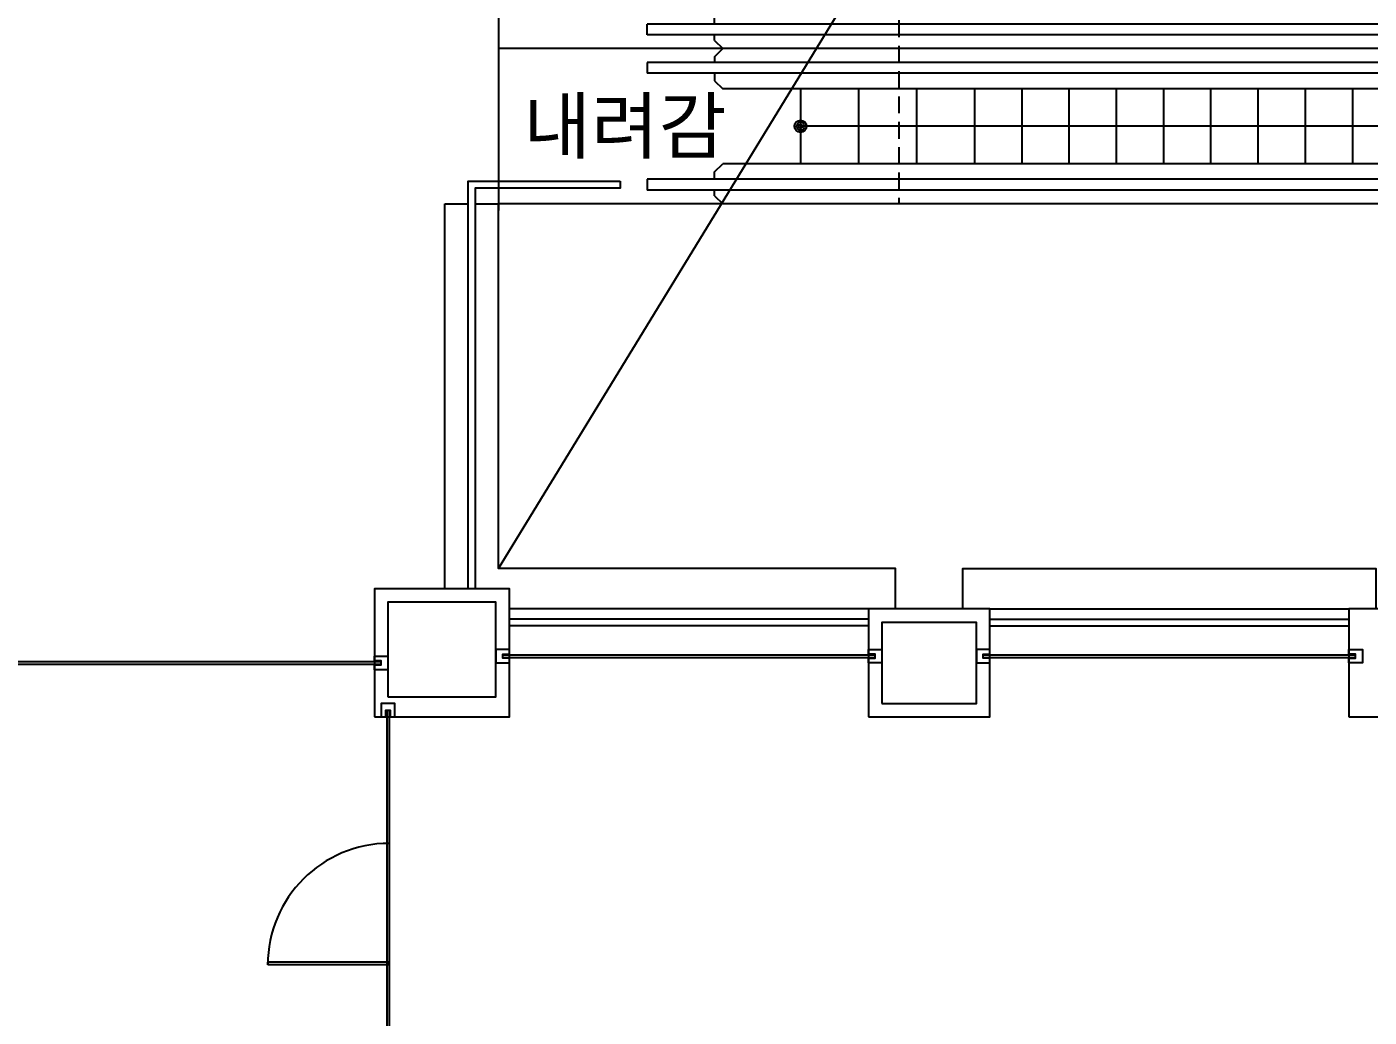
# Model space of a CAD drawing. Header units: millimetres. Extents: x -7448 to 427567, y 91657 to 341328.
# Drawn here: x 297826 to 307772, y 210518 to 217853 of the extents above; entities that cross this region are included whole.
import ezdxf
from ezdxf.enums import TextEntityAlignment as Align

# ---------------------------------------------------------------- set-up
doc = ezdxf.new("R2010")
doc.units = ezdxf.units.MM
doc.header["$LTSCALE"] = 500
doc.header["$MEASUREMENT"] = 0
doc.linetypes.add('CEN-1', pattern=[24, 20, -2, 0, -2])
doc.linetypes.add('HIDDEN2', pattern=[0.188, 0.125, -0.063])
doc.layers.add('e-plan', color=9, linetype='CONTINUOUS')
doc.styles.add('돋움', font='Dotum.ttf')

# ---------------------------------------------------------------- blocks, each defined once
blk = doc.blocks.new('A$C7F1D75F0')
at = {"layer": 'e-plan'}
for p, q in [((0, 1150), (898.9, 1150)), ((0, 1150), (0, 1130)), ((0, 1130), (898.9, 1130)), ((898.9, 1150), (898.9, 1130))]:
    blk.add_line(p, q, dxfattribs=at)
blk.add_arc((0, 1150), 900, 270.00013, 0, dxfattribs=at)
blk = doc.blocks.new('2F 기둥 140514')
at = {"layer": 'e-plan', "ltscale": 0.5}
blk.add_lwpolyline([(240582.6, 82850), (241382.6, 82850), (241382.6, 83550), (240582.6, 83550)], close=True, dxfattribs=at)
blk = doc.blocks.new('A$C71E245D9')
at = {"layer": 'e-plan', "linetype": 'HIDDEN2', "ltscale": 2}
for p, q in [((0, 2400), (0, 2350)), ((15600, 2400), (15600, 2350)), ((2965, 2350), (2965, 50)), ((13305, 2350), (13305, 50)), ((0, 50), (0, 0)), ((15600, 50), (15600, 0))]:
    blk.add_line(p, q, dxfattribs=at)
at = {"layer": 'e-plan'}
for p, q in [((15600, 2350), (0, 2350)), ((0, 2350), (0, 50)), ((1600, 2290), (1660, 2350)), ((1600, 2290), (1600, 2247.5)), ((14405, 2290), (14345, 2350)), ((14405, 2290), (14405, 2247.5)), ((15600, 2350), (15600, 50)), ((14905, 2247.5), (1100, 2247.5)), ((1100, 2167.5), (1100, 2247.5)), ((14905, 2247.5), (14905, 2167.5)), ((14905, 2167.5), (1100, 2167.5)), ((1600, 2167.5), (1600, 2112.5)), ((1600, 2112.5), (1660, 2052.5)), ((14405, 2112.5), (14345, 2052.5)), ((14405, 2167.5), (14405, 2112.5)), ((14345, 2052.5), (1660, 2052.5)), ((2236.8, 1497.5), (2236.8, 2052.5)), ((2666.4, 1497.5), (2666.4, 2052.5)), ((3096, 1497.5), (3096, 2052.5)), ((3525.6, 1497.5), (3525.6, 2052.5)), ((3875.6, 1497.5), (3875.6, 2052.5)), ((4225.6, 1497.5), (4225.6, 2052.5)), ((4575.6, 1497.5), (4575.6, 2052.5)), ((4925.6, 1497.5), (4925.6, 2052.5)), ((5275.6, 1497.5), (5275.6, 2052.5)), ((5625.6, 1497.5), (5625.6, 2052.5)), ((5975.6, 1497.5), (5975.6, 2052.5)), ((6325.6, 1497.5), (6325.6, 2052.5)), ((6675.6, 1497.5), (6675.6, 2052.5)), ((7025.6, 1497.5), (7025.6, 2052.5)), ((7375.6, 1497.5), (7375.6, 2052.5)), ((7725.6, 1497.5), (7725.6, 2052.5)), ((8075.6, 1497.5), (8075.6, 2052.5)), ((8425.6, 1497.5), (8425.6, 2052.5)), ((8775.6, 1497.5), (8775.6, 2052.5)), ((9125.6, 1497.5), (9125.6, 2052.5)), ((9475.6, 1497.5), (9475.6, 2052.5)), ((9825.6, 1497.5), (9825.6, 2052.5)), ((10175.6, 1497.5), (10175.6, 2052.5)), ((10525.6, 1497.5), (10525.6, 2052.5)), ((10875.6, 1497.5), (10875.6, 2052.5)), ((11225.6, 1497.5), (11225.6, 2052.5)), ((11575.6, 1497.5), (11575.6, 2052.5)), ((11925.6, 1497.5), (11925.6, 2052.5)), ((12275.6, 1497.5), (12275.6, 2052.5)), ((12625.6, 1497.5), (12625.6, 2052.5)), ((12975.6, 1497.5), (12975.6, 2052.5)), ((13325.6, 1497.5), (13325.6, 2052.5)), ((13675.6, 1497.5), (13675.6, 2052.5)), ((2236.8, 1775), (2387.4, 1874.6)), ((2387.4, 1874.6), (2387.4, 1775)), ((2236.8, 1775), (2387.4, 1675.4)), ((13675.6, 1775), (2236.8, 1775)), ((2387.4, 1675.4), (2387.4, 1775)), ((1600, 1437.5), (1660, 1497.5)), ((14345, 1497.5), (1660, 1497.5)), ((14405, 1437.5), (14345, 1497.5)), ((1600, 1382.5), (1600, 1437.5)), ((14405, 1382.5), (14405, 1437.5)), ((14905, 1382.5), (1100, 1382.5)), ((1100, 1302.5), (1100, 1382.5)), ((14905, 1302.5), (1100, 1302.5)), ((1600, 1260), (1600, 1302.5)), ((14405, 1260), (14405, 1302.5)), ((14905, 1382.5), (14905, 1302.5)), ((15600, 1200), (0, 1200)), ((1600, 1260), (1660, 1200)), ((1600, 1140), (1660, 1200)), ((14405, 1260), (14345, 1200)), ((14405, 1140), (14345, 1200)), ((14905, 1097.5), (1100, 1097.5)), ((1100, 1097.5), (1100, 1017.5)), ((1600, 1140), (1600, 1097.5)), ((14405, 1140), (14405, 1097.5)), ((14905, 1017.5), (14905, 1097.5)), ((14905, 1017.5), (1100, 1017.5)), ((1600, 1017.5), (1600, 962.5)), ((14405, 1017.5), (14405, 962.5)), ((1600, 962.5), (1660, 902.5)), ((14345, 902.5), (1660, 902.5)), ((2236.8, 902.5), (2236.8, 347.5)), ((2666.4, 902.5), (2666.4, 347.5)), ((3096, 902.5), (3096, 347.5)), ((3525.6, 902.5), (3525.6, 347.5)), ((3875.6, 902.5), (3875.6, 347.5)), ((4225.6, 902.5), (4225.6, 347.5)), ((4575.6, 902.5), (4575.6, 347.5)), ((4925.6, 902.5), (4925.6, 347.5)), ((5275.6, 902.5), (5275.6, 347.5)), ((5625.6, 902.5), (5625.6, 347.5)), ((5975.6, 902.5), (5975.6, 347.5)), ((6325.6, 902.5), (6325.6, 347.5)), ((6675.6, 902.5), (6675.6, 347.5)), ((7025.6, 902.5), (7025.6, 347.5)), ((7375.6, 902.5), (7375.6, 347.5)), ((7725.6, 902.5), (7725.6, 347.5)), ((8075.6, 902.5), (8075.6, 347.5)), ((8425.6, 902.5), (8425.6, 347.5)), ((8775.6, 902.5), (8775.6, 347.5)), ((9125.6, 902.5), (9125.6, 347.5)), ((9475.6, 902.5), (9475.6, 347.5)), ((9825.6, 902.5), (9825.6, 347.5)), ((10175.6, 902.5), (10175.6, 347.5)), ((10525.6, 902.5), (10525.6, 347.5)), ((10875.6, 902.5), (10875.6, 347.5)), ((11225.6, 902.5), (11225.6, 347.5)), ((11575.6, 902.5), (11575.6, 347.5)), ((11925.6, 902.5), (11925.6, 347.5)), ((12275.6, 902.5), (12275.6, 347.5)), ((12625.6, 902.5), (12625.6, 347.5)), ((12975.6, 902.5), (12975.6, 347.5)), ((13325.6, 902.5), (13325.6, 347.5)), ((13675.6, 902.5), (13675.6, 347.5)), ((14405, 962.5), (14345, 902.5)), ((13675.6, 625), (13525, 724.6)), ((13525, 724.6), (13525, 625)), ((13675.6, 625), (2236.8, 625)), ((13675.6, 625), (13525, 525.4)), ((13525, 525.4), (13525, 625)), ((1600, 287.5), (1660, 347.5)), ((14345, 347.5), (1660, 347.5)), ((14405, 287.5), (14345, 347.5)), ((14905, 232.5), (1100, 232.5)), ((1100, 232.5), (1100, 152.5)), ((1600, 232.5), (1600, 287.5)), ((14405, 232.5), (14405, 287.5)), ((14905, 152.5), (14905, 232.5)), ((14905, 152.5), (1100, 152.5)), ((1600, 110), (1600, 152.5)), ((1600, 110), (1660, 50)), ((14405, 110), (14345, 50)), ((14405, 110), (14405, 152.5)), ((15600, 50), (0, 50))]:
    blk.add_line(p, q, dxfattribs=at)
for centre, radius in [((13675.6, 1775), 45), ((13675.6, 1775), 30), ((13675.6, 1775), 15), ((2236.8, 625), 45), ((2236.8, 625), 30), ((2236.8, 625), 15)]:
    blk.add_circle(centre, radius, dxfattribs=at)

msp = doc.modelspace()

# ---------------------------------------------------------------- linework, layer by layer
at = {"layer": 'e-plan'}
for p, q in [((300922.2, 213691.9), (300922.2, 216541.9)), ((300922.2, 216541.9), (301097.2, 216541.9)), ((301147.2, 216541.9), (301322.2, 216541.9)), ((304062.2, 213541.9), (301402.2, 213541.9)), ((304962.2, 213541.9), (307622.2, 213541.9)), ((304062.2, 213466.9), (301402.2, 213466.9)), ((304962.2, 213466.9), (307622.2, 213466.9)), ((304062.2, 213416.9), (301402.2, 213416.9)), ((304962.2, 213416.9), (307622.2, 213416.9)), ((289992.2, 213151.9), (300452.2, 213151.9)), ((301352.2, 213201.9), (304112.2, 213201.9)), ((301352.2, 213181.9), (304112.2, 213181.9)), ((304912.2, 213201.9), (307672.2, 213201.9)), ((304912.2, 213181.9), (307672.2, 213181.9)), ((289992.2, 213131.9), (300452.2, 213131.9)), ((300492.5, 212791.9), (300492.5, 209791.9)), ((300512, 212791.9), (300512, 209791.9))]:
    msp.add_line(p, q, dxfattribs=at)
at = {"layer": 'e-plan', "linetype": 'CEN-1', "ltscale": 0.5}
msp.add_lwpolyline([(301322.2, 213841.9), (317011.4, 239514.8)], dxfattribs=at)
at = {"layer": 'e-plan'}
for points in [[(301097.2, 213691.9), (301097.2, 216709.4), (302222.2, 216709.4)], [(302222.2, 216709.4), (302222.2, 216659.4), (301147.2, 216659.4), (301147.2, 213691.9)], [(304262.2, 213541.9), (304262.2, 213841.9), (301322.2, 213841.9), (301322.2, 216541.9)], [(304762.2, 213541.9), (304762.2, 213841.9), (307822.2, 213841.9), (307822.2, 213541.9)]]:
    msp.add_lwpolyline(points, dxfattribs=at)
at = {"layer": 'e-plan', "ltscale": 0.5}
for points in [[(300402.2, 212741.9), (301402.2, 212741.9), (301402.2, 213691.9), (300402.2, 213691.9)], [(304162.2, 212841.9), (304862.2, 212841.9), (304862.2, 213441.9), (304162.2, 213441.9)]]:
    msp.add_lwpolyline(points, close=True, dxfattribs=at)
at = {"layer": 'e-plan'}
for points in [[(304062.2, 212741.9), (304962.2, 212741.9), (304962.2, 213541.9), (304062.2, 213541.9)], [(307622.2, 212741.9), (308622.2, 212741.9), (308622.2, 213541.9), (307622.2, 213541.9)], [(301302.2, 213206.9), (301302.2, 213206.9), (301302.2, 213176.9), (301302.2, 213176.9), (301302.2, 213141.9), (301402.2, 213141.9), (301402.2, 213176.9), (301352.2, 213176.9), (301352.2, 213206.9), (301402.2, 213206.9), (301402.2, 213241.9), (301302.2, 213241.9)], [(304162.2, 213206.9), (304162.2, 213206.9), (304162.2, 213176.9), (304162.2, 213176.9), (304162.2, 213141.9), (304062.2, 213141.9), (304062.2, 213176.9), (304112.2, 213176.9), (304112.2, 213206.9), (304062.2, 213206.9), (304062.2, 213241.9), (304162.2, 213241.9)], [(304862.2, 213206.9), (304862.2, 213206.9), (304862.2, 213176.9), (304862.2, 213176.9), (304862.2, 213141.9), (304962.2, 213141.9), (304962.2, 213176.9), (304912.2, 213176.9), (304912.2, 213206.9), (304962.2, 213206.9), (304962.2, 213241.9), (304862.2, 213241.9)], [(307722.2, 213206.9), (307722.2, 213206.9), (307722.2, 213176.9), (307722.2, 213176.9), (307722.2, 213141.9), (307622.2, 213141.9), (307622.2, 213176.9), (307672.2, 213176.9), (307672.2, 213206.9), (307622.2, 213206.9), (307622.2, 213241.9), (307722.2, 213241.9)], [(300502.2, 213156.9), (300502.2, 213156.9), (300502.2, 213126.9), (300502.2, 213126.9), (300502.2, 213091.9), (300402.2, 213091.9), (300402.2, 213126.9), (300452.2, 213126.9), (300452.2, 213156.9), (300402.2, 213156.9), (300402.2, 213191.9), (300502.2, 213191.9)], [(300517.2, 212841.9), (300517.2, 212841.9), (300487.2, 212841.9), (300487.2, 212841.9), (300452.2, 212841.9), (300452.2, 212741.9), (300487.2, 212741.9), (300487.2, 212791.9), (300517.2, 212791.9), (300517.2, 212741.9), (300552.2, 212741.9), (300552.2, 212841.9)]]:
    msp.add_lwpolyline(points, close=True, dxfattribs=at)

# ---------------------------------------------------------------- block references
for name, p in [('2F 기둥 140514', (59919.5, 130041.9)), ('A$C71E245D9', (301322.2, 216491.9))]:
    msp.add_blockref(name, p, dxfattribs=at)
at = {"layer": 'e-plan', "rotation": 180}
msp.add_blockref('A$C7F1D75F0', (300511.6, 212055.5), dxfattribs=at)

# ---------------------------------------------------------------- texts
at = {"layer": 'e-plan', "lineweight": 0, "style": '돋움'}
msp.add_text('내려감', height=400, dxfattribs=at).set_placement((303010.5, 216920.5), align=Align.RIGHT)

doc.saveas('drawing.dxf')
